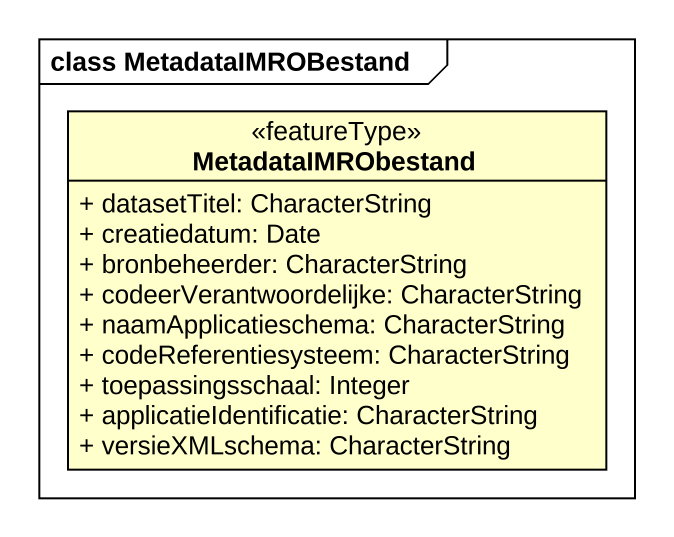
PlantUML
@startuml
mainframe class MetadataIMROBestand
hide circle
hide empty members
skinparam classAttributeIconSize 0
class MetadataIMRObestand <<featureType>> {
  + datasetTitel: CharacterString
  + creatiedatum: Date
  + bronbeheerder: CharacterString
  + codeerVerantwoordelijke: CharacterString
  + naamApplicatieschema: CharacterString
  + codeReferentiesysteem: CharacterString
  + toepassingsschaal: Integer
  + applicatieIdentificatie: CharacterString
  + versieXMLschema: CharacterString
}
@enduml
